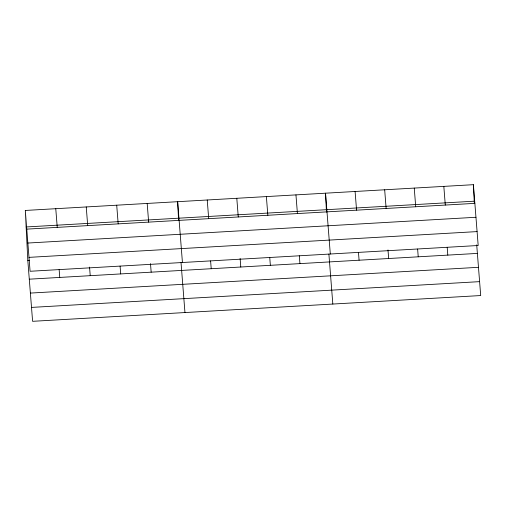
<?xml version="1.0" encoding="UTF-8"?>
<svg xmlns="http://www.w3.org/2000/svg" width="506" height="506" viewBox="0 0 506 506"><rect width="100%" height="100%" fill="white"/><g stroke="black" fill="none" stroke-linecap="round" stroke-linejoin="round"><path stroke-width="0.76" d="M25.3 210.452L473.395 184.684L478.183 245.505L30.088 271.273L25.3 210.452L27.817 260.495L32.605 321.316L480.7 295.548L476.709 244.847M26.129 226.966L474.23 201.198M26.767 229.129L474.868 203.361M27.862 243.038L475.963 217.27M28.994 257.364L477.088 231.596M27.817 260.495L29.38 260.407M29.285 279.179L477.386 253.411M30.379 293.082L478.48 267.313M31.511 307.408L479.606 281.64M443.825 186.385L445.293 205.063M447.196 247.326L447.81 255.106M414.25 188.087L415.717 206.764M417.621 249.028L418.234 256.808M384.674 189.788L386.141 208.466M387.988 249.951L388.659 258.509M355.098 191.489L356.572 210.167M358.476 252.431L359.083 260.21M330.31 254.006L325.522 193.184L326.471 212.02M328.9 254.126L332.828 304.049M295.953 194.886L297.42 213.57M299.324 255.827L299.938 263.613M266.377 196.587L267.845 215.265M269.749 257.529L270.362 265.315M236.802 198.289L238.269 216.966M240.116 258.452L240.786 267.016M207.226 199.99L208.7 218.668M210.604 260.932L211.217 268.718M182.438 262.513L177.65 201.692L178.599 220.527M181.028 262.633L184.956 312.556M147.183 203.444L148.65 222.121M150.497 263.607L151.167 272.165M116.709 205.196L118.183 223.873M120.086 266.137L120.7 273.917M86.241 206.948L87.709 225.625M89.556 267.111L90.226 275.669M55.768 208.7L57.241 227.377M59.145 269.641L59.759 277.427M473.395 184.684L474.343 203.52"/></g></svg>
